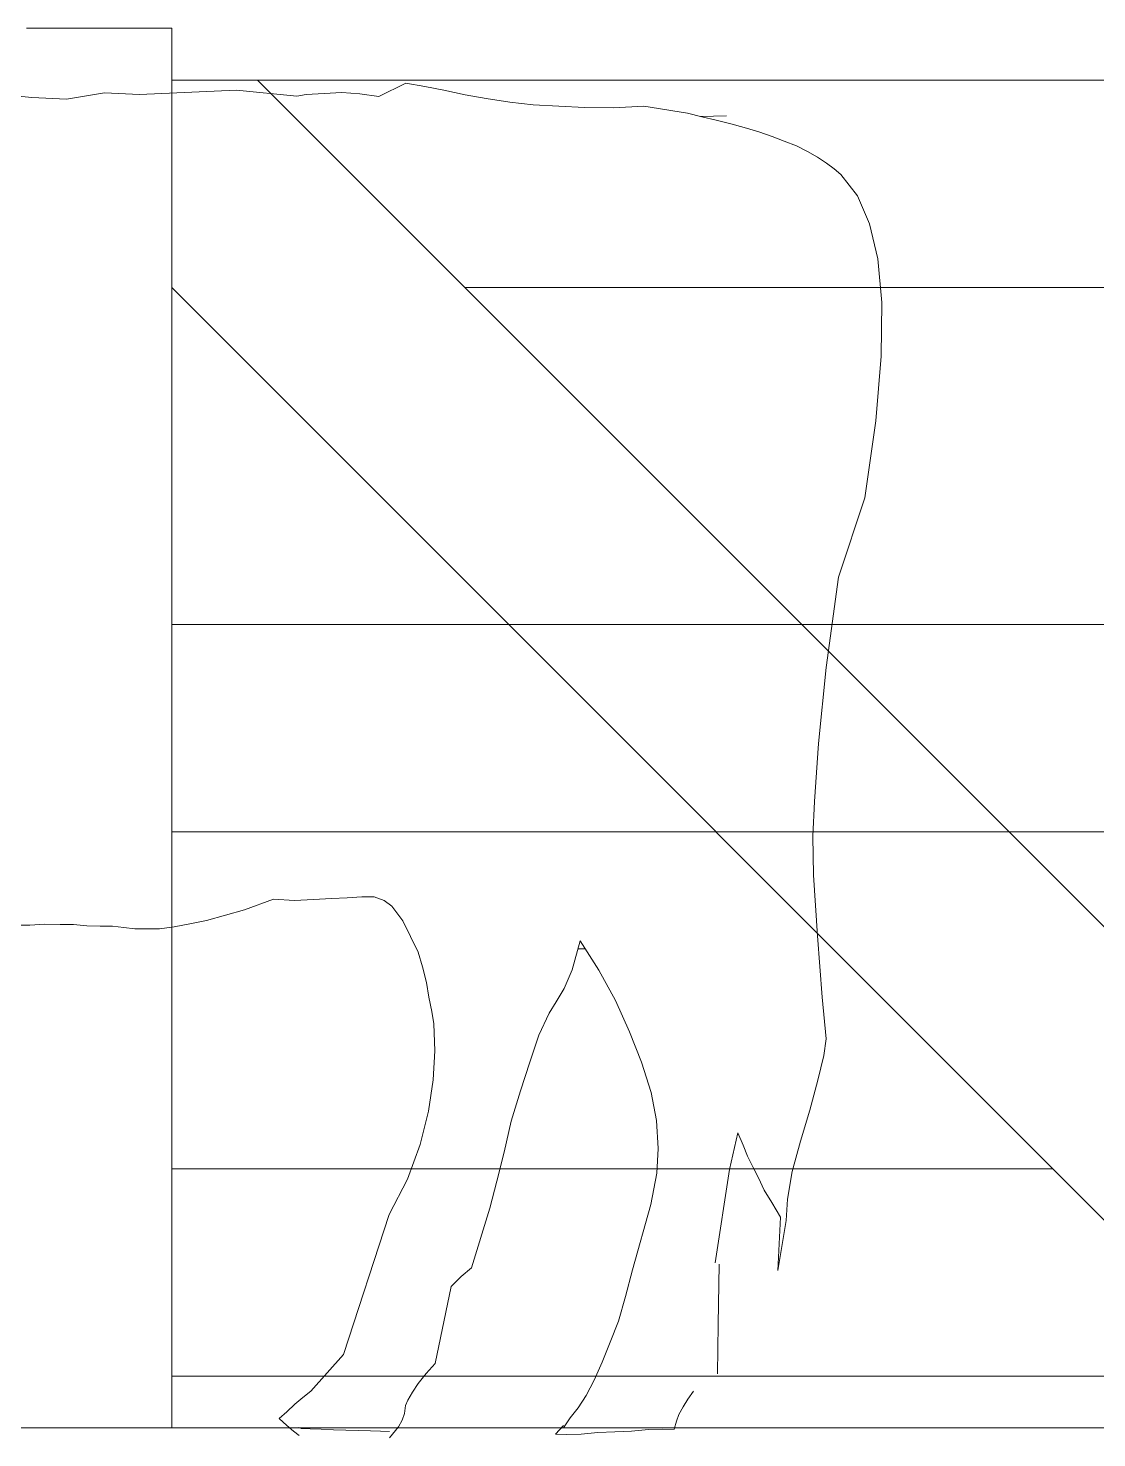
# Model space of a CAD drawing. Header units: millimetres. Extents: x 73 to 57768, y -40361 to 10065.
# Drawn here: x 31611 to 31714.1, y 1090.5 to 1226.5 of the extents above; entities that cross this region are included whole.
import ezdxf

# ---------------------------------------------------------------- set-up
doc = ezdxf.new("R2010")
doc.units = ezdxf.units.MM
doc.layers.add('pogled', color=7, linetype='Continuous', lineweight=5, true_color=0x8db1c3)

msp = doc.modelspace()

# ---------------------------------------------------------------- linework, layer by layer
at = {"layer": 'pogled'}
for p, q in [((31647.423, 1221.164), (31644.804, 1219.872)), ((31647.423, 1221.164), (31644.804, 1219.872)), ((31647.423, 1221.164), (31644.804, 1219.872)), ((31647.423, 1221.164), (31644.804, 1219.872)), ((31649.252, 1220.819), (31647.423, 1221.164)), ((31649.252, 1220.819), (31647.423, 1221.164)), ((31649.252, 1220.819), (31647.423, 1221.164)), ((31649.252, 1220.819), (31647.423, 1221.164)), ((31611.319, 1219.763), (31607.872, 1220.127)), ((31611.319, 1219.763), (31607.872, 1220.127)), ((31611.319, 1219.763), (31607.872, 1220.127)), ((31611.319, 1219.763), (31607.872, 1220.127)), ((31614.661, 1219.615), (31611.319, 1219.763)), ((31614.661, 1219.615), (31611.319, 1219.763)), ((31614.661, 1219.615), (31611.319, 1219.763)), ((31614.661, 1219.615), (31611.319, 1219.763)), ((31618.348, 1220.218), (31614.661, 1219.615)), ((31618.348, 1220.218), (31614.661, 1219.615)), ((31618.348, 1220.218), (31614.661, 1219.615)), ((31618.348, 1220.218), (31614.661, 1219.615)), ((31621.715, 1220.048), (31618.348, 1220.218)), ((31621.715, 1220.048), (31618.348, 1220.218)), ((31621.715, 1220.048), (31618.348, 1220.218)), ((31621.715, 1220.048), (31618.348, 1220.218)), ((31631.057, 1220.469), (31621.715, 1220.048)), ((31631.057, 1220.469), (31621.715, 1220.048)), ((31631.057, 1220.469), (31621.715, 1220.048)), ((31631.057, 1220.469), (31621.715, 1220.048)), ((31621.715, 1220.048), (31621.715, 1220.048)), ((31621.715, 1220.048), (31621.715, 1220.048)), ((31621.715, 1220.048), (31621.715, 1220.048)), ((31621.715, 1220.048), (31621.715, 1220.048)), ((31621.715, 1220.048), (31621.715, 1220.048)), ((31621.715, 1220.048), (31621.715, 1220.048)), ((31621.715, 1220.048), (31621.715, 1220.048)), ((31621.715, 1220.048), (31621.715, 1220.048)), ((31621.715, 1220.048), (31621.715, 1220.048)), ((31621.715, 1220.048), (31621.715, 1220.048)), ((31621.715, 1220.048), (31621.715, 1220.048)), ((31621.715, 1220.048), (31621.715, 1220.048)), ((31621.715, 1220.048), (31621.715, 1220.048)), ((31621.715, 1220.048), (31621.715, 1220.048)), ((31621.715, 1220.048), (31621.715, 1220.048)), ((31621.715, 1220.048), (31621.715, 1220.048)), ((31621.715, 1220.048), (31621.715, 1220.048)), ((31621.715, 1220.048), (31621.715, 1220.048)), ((31621.715, 1220.048), (31621.715, 1220.048)), ((31621.715, 1220.048), (31621.715, 1220.048)), ((31621.715, 1220.048), (31621.715, 1220.048)), ((31621.715, 1220.048), (31621.715, 1220.048)), ((31621.715, 1220.048), (31621.715, 1220.048)), ((31621.715, 1220.048), (31621.715, 1220.048)), ((31636.877, 1219.913), (31631.057, 1220.469)), ((31631.057, 1220.469), (31631.057, 1220.469)), ((31631.057, 1220.469), (31631.057, 1220.469)), ((31636.877, 1219.913), (31631.057, 1220.469)), ((31636.877, 1219.913), (31631.057, 1220.469)), ((31631.057, 1220.469), (31631.057, 1220.469)), ((31631.057, 1220.469), (31631.057, 1220.469)), ((31636.877, 1219.913), (31631.057, 1220.469)), ((31637.796, 1220.064), (31636.877, 1219.913)), ((31637.796, 1220.064), (31636.877, 1219.913)), ((31637.796, 1220.064), (31636.877, 1219.913)), ((31637.796, 1220.064), (31636.877, 1219.913)), ((31636.877, 1219.913), (31636.877, 1219.913)), ((31636.877, 1219.913), (31636.877, 1219.913)), ((31636.877, 1219.913), (31636.877, 1219.913)), ((31636.877, 1219.913), (31636.877, 1219.913)), ((31636.877, 1219.913), (31636.877, 1219.913)), ((31636.877, 1219.913), (31636.877, 1219.913)), ((31636.877, 1219.913), (31636.877, 1219.913)), ((31636.877, 1219.913), (31636.877, 1219.913)), ((31636.877, 1219.913), (31636.877, 1219.913)), ((31636.877, 1219.913), (31636.877, 1219.913)), ((31636.877, 1219.913), (31636.877, 1219.913)), ((31636.877, 1219.913), (31636.877, 1219.913)), ((31636.877, 1219.913), (31636.877, 1219.913)), ((31636.877, 1219.913), (31636.877, 1219.913)), ((31636.877, 1219.913), (31636.877, 1219.913)), ((31636.877, 1219.913), (31636.877, 1219.913)), ((31636.877, 1219.913), (31636.877, 1219.913)), ((31636.877, 1219.913), (31636.877, 1219.913)), ((31636.877, 1219.913), (31636.877, 1219.913)), ((31636.877, 1219.913), (31636.877, 1219.913)), ((31639.522, 1220.151), (31637.796, 1220.064)), ((31639.522, 1220.151), (31637.796, 1220.064)), ((31639.522, 1220.151), (31637.796, 1220.064)), ((31639.522, 1220.151), (31637.796, 1220.064)), ((31641.249, 1220.238), (31639.522, 1220.151)), ((31641.249, 1220.238), (31639.522, 1220.151)), ((31641.249, 1220.238), (31639.522, 1220.151)), ((31641.249, 1220.238), (31639.522, 1220.151)), ((31642.973, 1220.11), (31641.249, 1220.238)), ((31642.973, 1220.11), (31641.249, 1220.238)), ((31642.973, 1220.11), (31641.249, 1220.238)), ((31642.973, 1220.11), (31641.249, 1220.238)), ((31644.804, 1219.872), (31642.973, 1220.11)), ((31644.804, 1219.872), (31642.973, 1220.11)), ((31644.804, 1219.872), (31642.973, 1220.11)), ((31644.804, 1219.872), (31642.973, 1220.11)), ((31651.082, 1220.474), (31649.252, 1220.819)), ((31651.082, 1220.474), (31649.252, 1220.819)), ((31651.082, 1220.474), (31649.252, 1220.819)), ((31651.082, 1220.474), (31649.252, 1220.819)), ((31653.125, 1220.018), (31651.082, 1220.474)), ((31653.125, 1220.018), (31651.082, 1220.474)), ((31653.125, 1220.018), (31651.082, 1220.474)), ((31653.125, 1220.018), (31651.082, 1220.474)), ((31655.17, 1219.67), (31653.125, 1220.018)), ((31655.17, 1219.67), (31653.125, 1220.018)), ((31655.17, 1219.67), (31653.125, 1220.018)), ((31655.17, 1219.67), (31653.125, 1220.018)), ((31657.431, 1219.319), (31655.17, 1219.67)), ((31657.431, 1219.319), (31655.17, 1219.67)), ((31657.431, 1219.319), (31655.17, 1219.67)), ((31657.431, 1219.319), (31655.17, 1219.67)), ((31659.693, 1219.076), (31657.431, 1219.319)), ((31659.693, 1219.076), (31657.431, 1219.319)), ((31659.693, 1219.076), (31657.431, 1219.319)), ((31659.693, 1219.076), (31657.431, 1219.319)), ((31662.172, 1218.939), (31659.693, 1219.076)), ((31662.172, 1218.939), (31659.693, 1219.076)), ((31662.172, 1218.939), (31659.693, 1219.076)), ((31662.172, 1218.939), (31659.693, 1219.076)), ((31664.651, 1218.801), (31662.172, 1218.939)), ((31664.651, 1218.801), (31662.172, 1218.939)), ((31664.651, 1218.801), (31662.172, 1218.939)), ((31664.651, 1218.801), (31662.172, 1218.939)), ((31667.455, 1218.768), (31664.651, 1218.801)), ((31667.455, 1218.768), (31664.651, 1218.801)), ((31667.455, 1218.768), (31664.651, 1218.801)), ((31667.455, 1218.768), (31664.651, 1218.801)), ((31670.369, 1218.949), (31667.455, 1218.768)), ((31670.369, 1218.949), (31667.455, 1218.768)), ((31670.369, 1218.949), (31667.455, 1218.768)), ((31670.369, 1218.949), (31667.455, 1218.768)), ((31671.768, 1218.716), (31670.369, 1218.949)), ((31671.768, 1218.716), (31670.369, 1218.949)), ((31671.768, 1218.716), (31670.369, 1218.949)), ((31671.768, 1218.716), (31670.369, 1218.949)), ((31673.167, 1218.484), (31671.768, 1218.716)), ((31673.167, 1218.484), (31671.768, 1218.716)), ((31673.167, 1218.484), (31671.768, 1218.716)), ((31673.167, 1218.484), (31671.768, 1218.716)), ((31674.566, 1218.252), (31673.167, 1218.484)), ((31674.566, 1218.252), (31673.167, 1218.484)), ((31674.566, 1218.252), (31673.167, 1218.484)), ((31674.566, 1218.252), (31673.167, 1218.484)), ((31675.964, 1217.911), (31674.566, 1218.252)), ((31675.964, 1217.911), (31674.566, 1218.252)), ((31675.964, 1217.911), (31674.566, 1218.252)), ((31675.964, 1217.911), (31674.566, 1218.252)), ((31678.353, 1218.004), (31675.823, 1217.946)), ((31678.353, 1218.004), (31675.823, 1217.946)), ((31678.353, 1218.004), (31675.823, 1217.946)), ((31678.353, 1218.004), (31675.823, 1217.946)), ((31677.362, 1217.571), (31675.964, 1217.911)), ((31677.362, 1217.571), (31675.964, 1217.911)), ((31677.362, 1217.571), (31675.964, 1217.911)), ((31677.362, 1217.571), (31675.964, 1217.911)), ((31678.76, 1217.231), (31677.362, 1217.571)), ((31678.76, 1217.231), (31677.362, 1217.571)), ((31678.76, 1217.231), (31677.362, 1217.571)), ((31678.76, 1217.231), (31677.362, 1217.571)), ((31680.051, 1216.892), (31678.76, 1217.231)), ((31680.051, 1216.892), (31678.76, 1217.231)), ((31680.051, 1216.892), (31678.76, 1217.231)), ((31680.051, 1216.892), (31678.76, 1217.231)), ((31681.447, 1216.444), (31680.051, 1216.892)), ((31681.447, 1216.444), (31680.051, 1216.892)), ((31681.447, 1216.444), (31680.051, 1216.892)), ((31681.447, 1216.444), (31680.051, 1216.892)), ((31682.736, 1215.997), (31681.447, 1216.444)), ((31682.736, 1215.997), (31681.447, 1216.444)), ((31682.736, 1215.997), (31681.447, 1216.444)), ((31682.736, 1215.997), (31681.447, 1216.444)), ((31683.917, 1215.551), (31682.736, 1215.997)), ((31683.917, 1215.551), (31682.736, 1215.997)), ((31683.917, 1215.551), (31682.736, 1215.997)), ((31683.917, 1215.551), (31682.736, 1215.997)), ((31685.098, 1215.106), (31683.917, 1215.551)), ((31685.098, 1215.106), (31683.917, 1215.551)), ((31685.098, 1215.106), (31683.917, 1215.551)), ((31685.098, 1215.106), (31683.917, 1215.551)), ((31686.17, 1214.554), (31685.098, 1215.106)), ((31686.17, 1214.554), (31685.098, 1215.106)), ((31686.17, 1214.554), (31685.098, 1215.106)), ((31686.17, 1214.554), (31685.098, 1215.106)), ((31687.134, 1214.003), (31686.17, 1214.554)), ((31687.134, 1214.003), (31686.17, 1214.554)), ((31687.134, 1214.003), (31686.17, 1214.554)), ((31687.134, 1214.003), (31686.17, 1214.554)), ((31687.99, 1213.453), (31687.134, 1214.003)), ((31687.99, 1213.453), (31687.134, 1214.003)), ((31687.99, 1213.453), (31687.134, 1214.003)), ((31687.99, 1213.453), (31687.134, 1214.003)), ((31688.739, 1212.905), (31687.99, 1213.453)), ((31688.739, 1212.905), (31687.99, 1213.453)), ((31688.739, 1212.905), (31687.99, 1213.453)), ((31688.739, 1212.905), (31687.99, 1213.453)), ((31689.379, 1212.358), (31688.739, 1212.905)), ((31689.379, 1212.358), (31688.739, 1212.905)), ((31689.379, 1212.358), (31688.739, 1212.905)), ((31689.379, 1212.358), (31688.739, 1212.905)), ((31690.972, 1210.29), (31689.379, 1212.358)), ((31690.972, 1210.29), (31689.379, 1212.358)), ((31690.972, 1210.29), (31689.379, 1212.358)), ((31690.972, 1210.29), (31689.379, 1212.358)), ((31692.126, 1207.58), (31690.972, 1210.29)), ((31692.126, 1207.58), (31690.972, 1210.29)), ((31692.126, 1207.58), (31690.972, 1210.29)), ((31692.126, 1207.58), (31690.972, 1210.29)), ((31692.949, 1204.227), (31692.126, 1207.58)), ((31692.949, 1204.227), (31692.126, 1207.58)), ((31692.949, 1204.227), (31692.126, 1207.58)), ((31692.949, 1204.227), (31692.126, 1207.58)), ((31693.33, 1200.016), (31692.949, 1204.227)), ((31693.33, 1200.016), (31692.949, 1204.227)), ((31693.33, 1200.016), (31692.949, 1204.227)), ((31693.33, 1200.016), (31692.949, 1204.227)), ((31693.268, 1194.84), (31693.33, 1200.016)), ((31693.268, 1194.84), (31693.33, 1200.016)), ((31693.268, 1194.84), (31693.33, 1200.016)), ((31693.268, 1194.84), (31693.33, 1200.016)), ((31692.762, 1188.591), (31693.268, 1194.84)), ((31692.762, 1188.591), (31693.268, 1194.84)), ((31692.762, 1188.591), (31693.268, 1194.84)), ((31692.762, 1188.591), (31693.268, 1194.84)), ((31691.703, 1181.162), (31692.762, 1188.591)), ((31691.703, 1181.162), (31692.762, 1188.591)), ((31691.703, 1181.162), (31692.762, 1188.591)), ((31691.703, 1181.162), (31692.762, 1188.591)), ((31689.142, 1173.523), (31691.703, 1181.162)), ((31689.142, 1173.523), (31691.703, 1181.162)), ((31689.142, 1173.523), (31691.703, 1181.162)), ((31689.142, 1173.523), (31691.703, 1181.162)), ((31687.959, 1164.801), (31689.142, 1173.523)), ((31687.959, 1164.801), (31689.142, 1173.523)), ((31687.959, 1164.801), (31689.142, 1173.523)), ((31687.959, 1164.801), (31689.142, 1173.523)), ((31687.225, 1157.476), (31687.959, 1164.801)), ((31687.225, 1157.476), (31687.959, 1164.801)), ((31687.225, 1157.476), (31687.959, 1164.801)), ((31687.225, 1157.476), (31687.959, 1164.801)), ((31686.834, 1151.872), (31687.225, 1157.476)), ((31686.834, 1151.872), (31687.225, 1157.476)), ((31686.834, 1151.872), (31687.225, 1157.476)), ((31686.834, 1151.872), (31687.225, 1157.476)), ((31686.686, 1148.531), (31686.834, 1151.872)), ((31686.686, 1148.531), (31686.834, 1151.872)), ((31686.686, 1148.531), (31686.834, 1151.872)), ((31686.686, 1148.531), (31686.834, 1151.872)), ((31686.749, 1144.755), (31686.686, 1148.531)), ((31686.749, 1144.755), (31686.686, 1148.531)), ((31686.749, 1144.755), (31686.686, 1148.531)), ((31686.749, 1144.755), (31686.686, 1148.531)), ((31687.111, 1138.927), (31686.749, 1144.755)), ((31687.111, 1138.927), (31686.749, 1144.755)), ((31687.111, 1138.927), (31686.749, 1144.755)), ((31687.111, 1138.927), (31686.749, 1144.755)), ((31631.856, 1141.421), (31634.63, 1142.466)), ((31631.856, 1141.421), (31634.63, 1142.466)), ((31631.856, 1141.421), (31634.63, 1142.466)), ((31631.856, 1141.421), (31634.63, 1142.466)), ((31634.63, 1142.466), (31634.63, 1142.466)), ((31634.63, 1142.466), (31634.63, 1142.466)), ((31634.63, 1142.466), (31634.63, 1142.466)), ((31634.63, 1142.466), (31634.63, 1142.466)), ((31634.63, 1142.466), (31634.63, 1142.466)), ((31634.63, 1142.466), (31634.63, 1142.466)), ((31634.63, 1142.466), (31634.63, 1142.466)), ((31634.63, 1142.466), (31634.63, 1142.466)), ((31634.63, 1142.466), (31634.63, 1142.466)), ((31634.63, 1142.466), (31634.63, 1142.466)), ((31634.63, 1142.466), (31634.63, 1142.466)), ((31634.63, 1142.466), (31634.63, 1142.466)), ((31634.63, 1142.466), (31634.63, 1142.466)), ((31634.63, 1142.466), (31634.63, 1142.466)), ((31634.63, 1142.466), (31634.63, 1142.466)), ((31634.63, 1142.466), (31634.63, 1142.466)), ((31634.63, 1142.466), (31636.677, 1142.334)), ((31634.63, 1142.466), (31636.677, 1142.334)), ((31634.63, 1142.466), (31634.63, 1142.466)), ((31634.63, 1142.466), (31634.63, 1142.466)), ((31634.63, 1142.466), (31634.63, 1142.466)), ((31634.63, 1142.466), (31634.63, 1142.466)), ((31634.63, 1142.466), (31634.63, 1142.466)), ((31634.63, 1142.466), (31634.63, 1142.466)), ((31634.63, 1142.466), (31634.63, 1142.466)), ((31634.63, 1142.466), (31634.63, 1142.466)), ((31634.63, 1142.466), (31634.63, 1142.466)), ((31634.63, 1142.466), (31634.63, 1142.466)), ((31634.63, 1142.466), (31634.63, 1142.466)), ((31634.63, 1142.466), (31634.63, 1142.466)), ((31634.63, 1142.466), (31634.63, 1142.466)), ((31634.63, 1142.466), (31634.63, 1142.466)), ((31634.63, 1142.466), (31634.63, 1142.466)), ((31634.63, 1142.466), (31634.63, 1142.466)), ((31634.63, 1142.466), (31634.63, 1142.466)), ((31634.63, 1142.466), (31634.63, 1142.466)), ((31634.63, 1142.466), (31634.63, 1142.466)), ((31634.63, 1142.466), (31634.63, 1142.466)), ((31634.63, 1142.466), (31634.63, 1142.466)), ((31634.63, 1142.466), (31634.63, 1142.466)), ((31634.63, 1142.466), (31634.63, 1142.466)), ((31634.63, 1142.466), (31634.63, 1142.466)), ((31634.63, 1142.466), (31634.63, 1142.466)), ((31634.63, 1142.466), (31634.63, 1142.466)), ((31634.63, 1142.466), (31634.63, 1142.466)), ((31634.63, 1142.466), (31634.63, 1142.466)), ((31634.63, 1142.466), (31634.63, 1142.466)), ((31634.63, 1142.466), (31634.63, 1142.466)), ((31634.63, 1142.466), (31634.63, 1142.466)), ((31634.63, 1142.466), (31634.63, 1142.466)), ((31634.63, 1142.466), (31636.677, 1142.334)), ((31634.63, 1142.466), (31636.677, 1142.334)), ((31634.63, 1142.466), (31634.63, 1142.466)), ((31634.63, 1142.466), (31634.63, 1142.466)), ((31634.63, 1142.466), (31634.63, 1142.466)), ((31634.63, 1142.466), (31634.63, 1142.466)), ((31634.63, 1142.466), (31634.63, 1142.466)), ((31634.63, 1142.466), (31634.63, 1142.466)), ((31634.63, 1142.466), (31634.63, 1142.466)), ((31634.63, 1142.466), (31634.63, 1142.466)), ((31634.63, 1142.466), (31634.63, 1142.466)), ((31634.63, 1142.466), (31634.63, 1142.466)), ((31634.63, 1142.466), (31634.63, 1142.466)), ((31634.63, 1142.466), (31634.63, 1142.466)), ((31634.63, 1142.466), (31634.63, 1142.466)), ((31634.63, 1142.466), (31634.63, 1142.466)), ((31634.63, 1142.466), (31634.63, 1142.466)), ((31634.63, 1142.466), (31634.63, 1142.466)), ((31636.677, 1142.334), (31638.512, 1142.42)), ((31636.677, 1142.334), (31638.512, 1142.42)), ((31636.677, 1142.334), (31638.512, 1142.42)), ((31636.677, 1142.334), (31638.512, 1142.42)), ((31638.512, 1142.42), (31640.238, 1142.507)), ((31638.512, 1142.42), (31640.238, 1142.507)), ((31638.512, 1142.42), (31640.238, 1142.507)), ((31638.512, 1142.42), (31640.238, 1142.507)), ((31640.238, 1142.507), (31641.749, 1142.597)), ((31640.238, 1142.507), (31641.749, 1142.597)), ((31640.238, 1142.507), (31641.749, 1142.597)), ((31640.238, 1142.507), (31641.749, 1142.597)), ((31641.749, 1142.597), (31643.153, 1142.688)), ((31641.749, 1142.597), (31643.153, 1142.688)), ((31641.749, 1142.597), (31643.153, 1142.688)), ((31641.749, 1142.597), (31643.153, 1142.688)), ((31643.153, 1142.688), (31644.339, 1142.674)), ((31643.153, 1142.688), (31644.339, 1142.674)), ((31643.153, 1142.688), (31644.339, 1142.674)), ((31643.153, 1142.688), (31644.339, 1142.674)), ((31644.339, 1142.674), (31645.305, 1142.339)), ((31644.339, 1142.674), (31645.305, 1142.339)), ((31644.339, 1142.674), (31645.305, 1142.339)), ((31644.339, 1142.674), (31645.305, 1142.339)), ((31645.305, 1142.339), (31646.054, 1141.79)), ((31645.305, 1142.339), (31646.054, 1141.79)), ((31645.305, 1142.339), (31646.054, 1141.79)), ((31645.305, 1142.339), (31646.054, 1141.79)), ((31628.177, 1140.386), (31630.017, 1140.904)), ((31628.177, 1140.386), (31630.017, 1140.904)), ((31628.177, 1140.386), (31630.017, 1140.904)), ((31628.177, 1140.386), (31630.017, 1140.904)), ((31630.017, 1140.904), (31631.856, 1141.421)), ((31630.017, 1140.904), (31631.856, 1141.421)), ((31630.017, 1140.904), (31631.856, 1141.421)), ((31630.017, 1140.904), (31631.856, 1141.421)), ((31646.054, 1141.79), (31647.115, 1140.376)), ((31646.054, 1141.79), (31647.115, 1140.376)), ((31646.054, 1141.79), (31647.115, 1140.376)), ((31646.054, 1141.79), (31647.115, 1140.376)), ((31609.622, 1139.961), (31611.131, 1139.943)), ((31609.622, 1139.961), (31611.131, 1139.943)), ((31609.622, 1139.961), (31611.131, 1139.943)), ((31609.622, 1139.961), (31611.131, 1139.943)), ((31611.131, 1139.943), (31612.534, 1140.034)), ((31611.131, 1139.943), (31612.534, 1140.034)), ((31611.131, 1139.943), (31612.534, 1140.034)), ((31611.131, 1139.943), (31612.534, 1140.034)), ((31612.534, 1140.034), (31614.044, 1140.016)), ((31612.534, 1140.034), (31614.044, 1140.016)), ((31612.534, 1140.034), (31614.044, 1140.016)), ((31612.534, 1140.034), (31614.044, 1140.016)), ((31614.044, 1140.016), (31615.338, 1140.001)), ((31614.044, 1140.016), (31615.338, 1140.001)), ((31614.044, 1140.016), (31615.338, 1140.001)), ((31614.044, 1140.016), (31615.338, 1140.001)), ((31615.338, 1140.001), (31616.631, 1139.877)), ((31615.338, 1140.001), (31616.631, 1139.877)), ((31615.338, 1140.001), (31616.631, 1139.877)), ((31615.338, 1140.001), (31616.631, 1139.877)), ((31616.631, 1139.877), (31617.925, 1139.862)), ((31616.631, 1139.877), (31617.925, 1139.862)), ((31616.631, 1139.877), (31617.925, 1139.862)), ((31616.631, 1139.877), (31617.925, 1139.862)), ((31617.925, 1139.862), (31619.111, 1139.848)), ((31617.925, 1139.862), (31619.111, 1139.848)), ((31617.925, 1139.862), (31619.111, 1139.848)), ((31617.925, 1139.862), (31619.111, 1139.848)), ((31619.111, 1139.848), (31620.188, 1139.727)), ((31619.111, 1139.848), (31620.188, 1139.727)), ((31619.111, 1139.848), (31620.188, 1139.727)), ((31619.111, 1139.848), (31620.188, 1139.727)), ((31620.188, 1139.727), (31621.265, 1139.606)), ((31620.188, 1139.727), (31621.265, 1139.606)), ((31620.188, 1139.727), (31621.265, 1139.606)), ((31620.188, 1139.727), (31621.265, 1139.606)), ((31621.265, 1139.606), (31622.344, 1139.593)), ((31621.265, 1139.606), (31622.344, 1139.593)), ((31621.265, 1139.606), (31622.344, 1139.593)), ((31621.265, 1139.606), (31622.344, 1139.593)), ((31622.344, 1139.593), (31623.638, 1139.578)), ((31622.344, 1139.593), (31623.638, 1139.578)), ((31622.344, 1139.593), (31623.638, 1139.578)), ((31622.344, 1139.593), (31623.638, 1139.578)), ((31623.638, 1139.578), (31625.042, 1139.777)), ((31623.638, 1139.578), (31625.042, 1139.777)), ((31623.638, 1139.578), (31625.042, 1139.777)), ((31623.638, 1139.578), (31625.042, 1139.777)), ((31625.042, 1139.777), (31626.556, 1140.082)), ((31625.042, 1139.777), (31626.556, 1140.082)), ((31625.042, 1139.777), (31626.556, 1140.082)), ((31625.042, 1139.777), (31626.556, 1140.082)), ((31626.556, 1140.082), (31628.177, 1140.386)), ((31626.556, 1140.082), (31628.177, 1140.386)), ((31626.556, 1140.082), (31628.177, 1140.386)), ((31626.556, 1140.082), (31628.177, 1140.386)), ((31647.115, 1140.376), (31647.852, 1138.857)), ((31647.115, 1140.376), (31647.852, 1138.857)), ((31647.115, 1140.376), (31647.852, 1138.857)), ((31647.115, 1140.376), (31647.852, 1138.857)), ((31647.852, 1138.857), (31648.589, 1137.338)), ((31647.852, 1138.857), (31648.589, 1137.338)), ((31647.852, 1138.857), (31648.589, 1137.338)), ((31647.852, 1138.857), (31648.589, 1137.338)), ((31663.452, 1135.651), (31664.241, 1138.445)), ((31663.452, 1135.651), (31664.241, 1138.445)), ((31663.452, 1135.651), (31664.241, 1138.445)), ((31663.452, 1135.651), (31664.241, 1138.445)), ((31664.241, 1138.445), (31666.04, 1135.62)), ((31664.241, 1138.445), (31666.04, 1135.62)), ((31664.241, 1138.445), (31666.04, 1135.62)), ((31664.241, 1138.445), (31666.04, 1135.62)), ((31687.579, 1132.989), (31687.111, 1138.927)), ((31687.579, 1132.989), (31687.111, 1138.927)), ((31687.579, 1132.989), (31687.111, 1138.927)), ((31687.579, 1132.989), (31687.111, 1138.927)), ((31648.589, 1137.338), (31649.004, 1135.931)), ((31648.589, 1137.338), (31649.004, 1135.931)), ((31648.589, 1137.338), (31649.004, 1135.931)), ((31648.589, 1137.338), (31649.004, 1135.931)), ((31664.734, 1137.67), (31664.017, 1137.654)), ((31664.734, 1137.67), (31664.017, 1137.654)), ((31664.734, 1137.67), (31664.017, 1137.654)), ((31664.734, 1137.67), (31664.017, 1137.654)), ((31649.004, 1135.931), (31649.417, 1134.416)), ((31649.004, 1135.931), (31649.417, 1134.416)), ((31649.004, 1135.931), (31649.417, 1134.416)), ((31649.004, 1135.931), (31649.417, 1134.416)), ((31662.676, 1133.826), (31663.452, 1135.651)), ((31662.676, 1133.826), (31663.452, 1135.651)), ((31662.676, 1133.826), (31663.452, 1135.651)), ((31662.676, 1133.826), (31663.452, 1135.651)), ((31666.04, 1135.62), (31667.623, 1132.689)), ((31666.04, 1135.62), (31667.623, 1132.689)), ((31666.04, 1135.62), (31667.623, 1132.689)), ((31666.04, 1135.62), (31667.623, 1132.689)), ((31649.417, 1134.416), (31649.616, 1133.012)), ((31649.417, 1134.416), (31649.616, 1133.012)), ((31649.417, 1134.416), (31649.616, 1133.012)), ((31649.417, 1134.416), (31649.616, 1133.012)), ((31661.905, 1132.541), (31662.676, 1133.826)), ((31661.905, 1132.541), (31662.676, 1133.826)), ((31661.905, 1132.541), (31662.676, 1133.826)), ((31661.905, 1132.541), (31662.676, 1133.826)), ((31649.616, 1133.012), (31649.923, 1131.606)), ((31649.616, 1133.012), (31649.923, 1131.606)), ((31649.616, 1133.012), (31649.923, 1131.606)), ((31649.616, 1133.012), (31649.923, 1131.606)), ((31661.245, 1131.471), (31661.905, 1132.541)), ((31661.245, 1131.471), (31661.905, 1132.541)), ((31661.245, 1131.471), (31661.905, 1132.541)), ((31661.245, 1131.471), (31661.905, 1132.541)), ((31667.623, 1132.689), (31668.989, 1129.653)), ((31667.623, 1132.689), (31668.989, 1129.653)), ((31667.623, 1132.689), (31668.989, 1129.653)), ((31667.623, 1132.689), (31668.989, 1129.653)), ((31687.963, 1128.994), (31687.579, 1132.989)), ((31687.963, 1128.994), (31687.579, 1132.989)), ((31687.963, 1128.994), (31687.579, 1132.989)), ((31687.963, 1128.994), (31687.579, 1132.989)), ((31649.923, 1131.606), (31650.124, 1130.417)), ((31649.923, 1131.606), (31650.124, 1130.417)), ((31649.923, 1131.606), (31650.124, 1130.417)), ((31649.923, 1131.606), (31650.124, 1130.417)), ((31660.249, 1129.326), (31661.245, 1131.471)), ((31660.249, 1129.326), (31661.245, 1131.471)), ((31660.249, 1129.326), (31661.245, 1131.471)), ((31660.249, 1129.326), (31661.245, 1131.471)), ((31650.124, 1130.417), (31650.201, 1127.828)), ((31650.124, 1130.417), (31650.124, 1130.417)), ((31650.124, 1130.417), (31650.124, 1130.417)), ((31650.124, 1130.417), (31650.201, 1127.828)), ((31650.124, 1130.417), (31650.201, 1127.828)), ((31650.124, 1130.417), (31650.124, 1130.417)), ((31650.124, 1130.417), (31650.124, 1130.417)), ((31650.124, 1130.417), (31650.201, 1127.828)), ((31659.355, 1126.748), (31660.249, 1129.326)), ((31659.355, 1126.748), (31660.249, 1129.326)), ((31659.355, 1126.748), (31660.249, 1129.326)), ((31659.355, 1126.748), (31660.249, 1129.326)), ((31668.989, 1129.653), (31670.14, 1126.727)), ((31668.989, 1129.653), (31670.14, 1126.727)), ((31668.989, 1129.653), (31670.14, 1126.727)), ((31668.989, 1129.653), (31670.14, 1126.727)), ((31687.728, 1127.379), (31687.963, 1128.994)), ((31687.728, 1127.379), (31687.963, 1128.994)), ((31687.728, 1127.379), (31687.963, 1128.994)), ((31687.728, 1127.379), (31687.963, 1128.994)), ((31650.201, 1127.828), (31650.06, 1125.026)), ((31650.201, 1127.828), (31650.06, 1125.026)), ((31650.201, 1127.828), (31650.06, 1125.026)), ((31650.201, 1127.828), (31650.06, 1125.026)), ((31687.16, 1125.014), (31687.728, 1127.379)), ((31687.16, 1125.014), (31687.728, 1127.379)), ((31687.16, 1125.014), (31687.728, 1127.379)), ((31687.16, 1125.014), (31687.728, 1127.379)), ((31658.459, 1123.955), (31659.355, 1126.748)), ((31658.459, 1123.955), (31659.355, 1126.748)), ((31658.459, 1123.955), (31659.355, 1126.748)), ((31658.459, 1123.955), (31659.355, 1126.748)), ((31670.14, 1126.727), (31671.076, 1123.804)), ((31670.14, 1126.727), (31671.076, 1123.804)), ((31670.14, 1126.727), (31671.076, 1123.804)), ((31670.14, 1126.727), (31671.076, 1123.804)), ((31650.06, 1125.026), (31649.592, 1122.011)), ((31650.06, 1125.026), (31649.592, 1122.011)), ((31650.06, 1125.026), (31649.592, 1122.011)), ((31650.06, 1125.026), (31649.592, 1122.011)), ((31686.371, 1122.111), (31687.16, 1125.014)), ((31686.371, 1122.111), (31687.16, 1125.014)), ((31686.371, 1122.111), (31687.16, 1125.014)), ((31686.371, 1122.111), (31687.16, 1125.014)), ((31657.562, 1121.053), (31658.459, 1123.955)), ((31657.562, 1121.053), (31658.459, 1123.955)), ((31657.562, 1121.053), (31658.459, 1123.955)), ((31657.562, 1121.053), (31658.459, 1123.955)), ((31671.076, 1123.804), (31671.583, 1121.101)), ((31671.076, 1123.804), (31671.583, 1121.101)), ((31671.076, 1123.804), (31671.583, 1121.101)), ((31671.076, 1123.804), (31671.583, 1121.101)), ((31649.592, 1122.011), (31648.799, 1118.785)), ((31649.592, 1122.011), (31648.799, 1118.785)), ((31649.592, 1122.011), (31648.799, 1118.785)), ((31649.592, 1122.011), (31648.799, 1118.785)), ((31685.472, 1119.102), (31686.371, 1122.111)), ((31685.472, 1119.102), (31686.371, 1122.111)), ((31685.472, 1119.102), (31686.371, 1122.111)), ((31685.472, 1119.102), (31686.371, 1122.111)), ((31656.879, 1118.042), (31657.562, 1121.053)), ((31656.879, 1118.042), (31657.562, 1121.053)), ((31656.879, 1118.042), (31657.562, 1121.053)), ((31656.879, 1118.042), (31657.562, 1121.053)), ((31671.583, 1121.101), (31671.766, 1118.403)), ((31671.583, 1121.101), (31671.766, 1118.403)), ((31671.583, 1121.101), (31671.766, 1118.403)), ((31671.583, 1121.101), (31671.766, 1118.403)), ((31678.645, 1116.379), (31679.442, 1119.929)), ((31678.645, 1116.379), (31679.442, 1119.929)), ((31678.645, 1116.379), (31679.442, 1119.929)), ((31678.645, 1116.379), (31679.442, 1119.929)), ((31679.442, 1119.929), (31679.967, 1118.736)), ((31679.442, 1119.929), (31679.967, 1118.736)), ((31679.442, 1119.929), (31679.967, 1118.736)), ((31679.442, 1119.929), (31679.967, 1118.736)), ((31684.682, 1116.199), (31685.472, 1119.102)), ((31684.682, 1116.199), (31685.472, 1119.102)), ((31684.682, 1116.199), (31685.472, 1119.102)), ((31684.682, 1116.199), (31685.472, 1119.102)), ((31648.799, 1118.785), (31647.573, 1115.457)), ((31648.799, 1118.785), (31647.573, 1115.457)), ((31648.799, 1118.785), (31647.573, 1115.457)), ((31648.799, 1118.785), (31647.573, 1115.457)), ((31656.198, 1115.246), (31656.879, 1118.042)), ((31656.198, 1115.246), (31656.879, 1118.042)), ((31656.198, 1115.246), (31656.879, 1118.042)), ((31656.198, 1115.246), (31656.879, 1118.042)), ((31671.766, 1118.403), (31671.63, 1116.032)), ((31671.766, 1118.403), (31671.63, 1116.032)), ((31671.766, 1118.403), (31671.63, 1116.032)), ((31671.766, 1118.403), (31671.63, 1116.032)), ((31679.967, 1118.736), (31680.385, 1117.653)), ((31679.967, 1118.736), (31680.385, 1117.653)), ((31679.967, 1118.736), (31680.385, 1117.653)), ((31679.967, 1118.736), (31680.385, 1117.653)), ((31680.385, 1117.653), (31680.912, 1116.568)), ((31680.385, 1117.653), (31680.912, 1116.568)), ((31680.385, 1117.653), (31680.912, 1116.568)), ((31680.385, 1117.653), (31680.912, 1116.568)), ((31677.254, 1107.373), (31678.645, 1116.379)), ((31677.254, 1107.373), (31678.645, 1116.379)), ((31677.254, 1107.373), (31678.645, 1116.379)), ((31677.254, 1107.373), (31678.645, 1116.379)), ((31680.912, 1116.568), (31681.439, 1115.591)), ((31680.912, 1116.568), (31681.439, 1115.591)), ((31680.912, 1116.568), (31681.439, 1115.591)), ((31680.912, 1116.568), (31681.439, 1115.591)), ((31684.219, 1113.509), (31684.682, 1116.199)), ((31684.219, 1113.509), (31684.682, 1116.199)), ((31684.219, 1113.509), (31684.682, 1116.199)), ((31684.219, 1113.509), (31684.682, 1116.199)), ((31647.573, 1115.457), (31645.806, 1112.027)), ((31647.573, 1115.457), (31645.806, 1112.027)), ((31647.573, 1115.457), (31645.806, 1112.027)), ((31647.573, 1115.457), (31645.806, 1112.027)), ((31655.52, 1112.665), (31656.198, 1115.246)), ((31655.52, 1112.665), (31656.198, 1115.246)), ((31655.52, 1112.665), (31656.198, 1115.246)), ((31655.52, 1112.665), (31656.198, 1115.246)), ((31671.63, 1116.032), (31671.055, 1113.019)), ((31671.63, 1116.032), (31671.055, 1113.019)), ((31671.63, 1116.032), (31671.055, 1113.019)), ((31671.63, 1116.032), (31671.055, 1113.019)), ((31681.439, 1115.591), (31681.964, 1114.398)), ((31681.439, 1115.591), (31681.964, 1114.398)), ((31681.439, 1115.591), (31681.964, 1114.398)), ((31681.439, 1115.591), (31681.964, 1114.398)), ((31681.964, 1114.398), (31682.705, 1113.203)), ((31681.964, 1114.398), (31682.705, 1113.203)), ((31681.964, 1114.398), (31682.705, 1113.203)), ((31681.964, 1114.398), (31682.705, 1113.203)), ((31684.086, 1111.461), (31684.219, 1113.509)), ((31684.086, 1111.461), (31684.219, 1113.509)), ((31684.086, 1111.461), (31684.219, 1113.509)), ((31684.086, 1111.461), (31684.219, 1113.509)), ((31653.737, 1106.899), (31655.52, 1112.665)), ((31653.737, 1106.899), (31655.52, 1112.665)), ((31653.737, 1106.899), (31655.52, 1112.665)), ((31653.737, 1106.899), (31655.52, 1112.665)), ((31671.055, 1113.019), (31669.265, 1106.714)), ((31671.055, 1113.019), (31669.265, 1106.714)), ((31671.055, 1113.019), (31669.265, 1106.714)), ((31671.055, 1113.019), (31669.265, 1106.714)), ((31682.705, 1113.203), (31683.551, 1111.791)), ((31682.705, 1113.203), (31683.551, 1111.791)), ((31682.705, 1113.203), (31683.551, 1111.791)), ((31682.705, 1113.203), (31683.551, 1111.791)), ((31645.806, 1112.027), (31641.401, 1098.54)), ((31645.806, 1112.027), (31641.401, 1098.54)), ((31645.806, 1112.027), (31641.401, 1098.54)), ((31645.806, 1112.027), (31641.401, 1098.54)), ((31683.551, 1111.791), (31683.285, 1106.654)), ((31683.551, 1111.791), (31683.285, 1106.654)), ((31683.551, 1111.791), (31683.285, 1106.654)), ((31683.551, 1111.791), (31683.285, 1106.654)), ((31683.285, 1106.654), (31684.086, 1111.461)), ((31683.285, 1106.654), (31684.086, 1111.461)), ((31683.285, 1106.654), (31684.086, 1111.461)), ((31683.285, 1106.654), (31684.086, 1111.461)), ((31652.756, 1106.048), (31653.737, 1106.899)), ((31652.756, 1106.048), (31653.737, 1106.899)), ((31652.756, 1106.048), (31653.737, 1106.899)), ((31652.756, 1106.048), (31653.737, 1106.899)), ((31669.265, 1106.714), (31668.587, 1104.133)), ((31669.265, 1106.714), (31668.587, 1104.133)), ((31669.265, 1106.714), (31668.587, 1104.133)), ((31669.265, 1106.714), (31668.587, 1104.133)), ((31677.528, 1101.419), (31677.623, 1107.243)), ((31677.528, 1101.419), (31677.623, 1107.243)), ((31677.528, 1101.419), (31677.623, 1107.243)), ((31677.528, 1101.419), (31677.623, 1107.243)), ((31651.774, 1105.089), (31652.756, 1106.048)), ((31651.774, 1105.089), (31652.756, 1106.048)), ((31651.774, 1105.089), (31652.756, 1106.048)), ((31651.774, 1105.089), (31652.756, 1106.048)), ((31650.234, 1097.679), (31651.774, 1105.089)), ((31650.234, 1097.679), (31651.774, 1105.089)), ((31650.234, 1097.679), (31651.774, 1105.089)), ((31650.234, 1097.679), (31651.774, 1105.089)), ((31668.587, 1104.133), (31667.912, 1101.769)), ((31668.587, 1104.133), (31667.912, 1101.769)), ((31668.587, 1104.133), (31667.912, 1101.769)), ((31668.587, 1104.133), (31667.912, 1101.769)), ((31667.912, 1101.769), (31667.132, 1099.729)), ((31667.912, 1101.769), (31667.132, 1099.729)), ((31667.912, 1101.769), (31667.132, 1099.729)), ((31667.912, 1101.769), (31667.132, 1099.729)), ((31677.47, 1096.673), (31677.528, 1101.419)), ((31677.47, 1096.673), (31677.528, 1101.419)), ((31677.47, 1096.673), (31677.528, 1101.419)), ((31677.47, 1096.673), (31677.528, 1101.419)), ((31641.401, 1098.54), (31638.231, 1095.019)), ((31641.401, 1098.54), (31638.231, 1095.019)), ((31641.401, 1098.54), (31638.231, 1095.019)), ((31641.401, 1098.54), (31638.231, 1095.019)), ((31667.132, 1099.729), (31666.354, 1097.797)), ((31667.132, 1099.729), (31666.354, 1097.797)), ((31667.132, 1099.729), (31666.354, 1097.797)), ((31667.132, 1099.729), (31666.354, 1097.797)), ((31649.36, 1096.719), (31650.234, 1097.679)), ((31649.36, 1096.719), (31650.234, 1097.679)), ((31649.36, 1096.719), (31650.234, 1097.679)), ((31649.36, 1096.719), (31650.234, 1097.679)), ((31666.354, 1097.797), (31665.579, 1096.081)), ((31666.354, 1097.797), (31665.579, 1096.081)), ((31666.354, 1097.797), (31665.579, 1096.081)), ((31666.354, 1097.797), (31665.579, 1096.081)), ((31648.044, 1094.901), (31648.594, 1095.758)), ((31648.044, 1094.901), (31648.594, 1095.758)), ((31648.044, 1094.901), (31648.594, 1095.758)), ((31648.044, 1094.901), (31648.594, 1095.758)), ((31648.594, 1095.758), (31649.36, 1096.719)), ((31648.594, 1095.758), (31649.36, 1096.719)), ((31648.594, 1095.758), (31649.36, 1096.719)), ((31648.594, 1095.758), (31649.36, 1096.719)), ((31665.579, 1096.081), (31664.806, 1094.58)), ((31665.579, 1096.081), (31664.806, 1094.58)), ((31665.579, 1096.081), (31664.806, 1094.58)), ((31665.579, 1096.081), (31664.806, 1094.58)), ((31638.231, 1095.019), (31637.469, 1094.381)), ((31638.231, 1095.019), (31637.469, 1094.381)), ((31638.231, 1095.019), (31637.469, 1094.381)), ((31638.231, 1095.019), (31637.469, 1094.381)), ((31647.604, 1094.152), (31648.044, 1094.901)), ((31647.604, 1094.152), (31648.044, 1094.901)), ((31647.604, 1094.152), (31648.044, 1094.901)), ((31647.604, 1094.152), (31648.044, 1094.901)), ((31664.806, 1094.58), (31664.037, 1093.403)), ((31664.806, 1094.58), (31664.037, 1093.403)), ((31664.806, 1094.58), (31664.037, 1093.403)), ((31664.806, 1094.58), (31664.037, 1093.403)), ((31674.616, 1094.247), (31675.164, 1094.995)), ((31674.616, 1094.247), (31675.164, 1094.995)), ((31674.616, 1094.247), (31675.164, 1094.995)), ((31674.616, 1094.247), (31675.164, 1094.995)), ((31636.706, 1093.743), (31635.942, 1092.997)), ((31636.706, 1093.743), (31635.942, 1092.997)), ((31636.706, 1093.743), (31635.942, 1092.997)), ((31636.706, 1093.743), (31635.942, 1092.997)), ((31637.469, 1094.381), (31636.706, 1093.743)), ((31637.469, 1094.381), (31636.706, 1093.743)), ((31637.469, 1094.381), (31636.706, 1093.743)), ((31637.469, 1094.381), (31636.706, 1093.743)), ((31647.265, 1092.861), (31647.382, 1093.615)), ((31647.265, 1092.861), (31647.382, 1093.615)), ((31647.265, 1092.861), (31647.382, 1093.615)), ((31647.265, 1092.861), (31647.382, 1093.615)), ((31647.382, 1093.615), (31647.604, 1094.152)), ((31647.382, 1093.615), (31647.604, 1094.152)), ((31647.382, 1093.615), (31647.604, 1094.152)), ((31647.382, 1093.615), (31647.604, 1094.152)), ((31664.037, 1093.403), (31663.27, 1092.441)), ((31664.037, 1093.403), (31663.27, 1092.441)), ((31664.037, 1093.403), (31663.27, 1092.441)), ((31664.037, 1093.403), (31663.27, 1092.441)), ((31673.735, 1092.748), (31674.176, 1093.497)), ((31673.735, 1092.748), (31674.176, 1093.497)), ((31673.735, 1092.748), (31674.176, 1093.497)), ((31673.735, 1092.748), (31674.176, 1093.497)), ((31674.176, 1093.497), (31674.616, 1094.247)), ((31674.176, 1093.497), (31674.616, 1094.247)), ((31674.176, 1093.497), (31674.616, 1094.247)), ((31674.176, 1093.497), (31674.616, 1094.247)), ((31635.942, 1092.997), (31635.18, 1092.359)), ((31635.942, 1092.997), (31635.18, 1092.359)), ((31635.942, 1092.997), (31635.18, 1092.359)), ((31635.942, 1092.997), (31635.18, 1092.359)), ((31635.18, 1092.359), (31635.927, 1091.703)), ((31635.18, 1092.359), (31635.927, 1091.703)), ((31635.18, 1092.359), (31635.927, 1091.703)), ((31635.18, 1092.359), (31635.927, 1091.703)), ((31635.927, 1091.703), (31636.567, 1091.156)), ((31635.927, 1091.703), (31636.567, 1091.156)), ((31635.927, 1091.703), (31636.567, 1091.156)), ((31635.927, 1091.703), (31636.567, 1091.156)), ((31646.71, 1091.574), (31647.041, 1092.217)), ((31646.71, 1091.574), (31647.041, 1092.217)), ((31646.71, 1091.574), (31647.041, 1092.217)), ((31646.71, 1091.574), (31647.041, 1092.217)), ((31647.041, 1092.217), (31647.265, 1092.861)), ((31647.041, 1092.217), (31647.265, 1092.861)), ((31647.041, 1092.217), (31647.265, 1092.861)), ((31647.041, 1092.217), (31647.265, 1092.861)), ((31662.62, 1091.688), (31661.836, 1090.852)), ((31662.62, 1091.688), (31661.836, 1090.852)), ((31662.62, 1091.688), (31661.836, 1090.852)), ((31662.62, 1091.688), (31661.836, 1090.852)), ((31663.27, 1092.441), (31662.612, 1091.478)), ((31663.27, 1092.441), (31662.612, 1091.478)), ((31663.27, 1092.441), (31662.612, 1091.478)), ((31663.27, 1092.441), (31662.612, 1091.478)), ((31673.287, 1091.351), (31673.512, 1092.103)), ((31673.287, 1091.351), (31673.512, 1092.103)), ((31673.287, 1091.351), (31673.512, 1092.103)), ((31673.287, 1091.351), (31673.512, 1092.103)), ((31673.512, 1092.103), (31673.735, 1092.748)), ((31673.512, 1092.103), (31673.735, 1092.748)), ((31673.512, 1092.103), (31673.735, 1092.748)), ((31673.512, 1092.103), (31673.735, 1092.748)), ((31636.567, 1091.156), (31637.101, 1090.718)), ((31636.567, 1091.156), (31637.101, 1090.718)), ((31636.567, 1091.156), (31637.101, 1090.718)), ((31636.567, 1091.156), (31637.101, 1090.718)), ((31637.099, 1091.513), (31637.311, 1091.398)), ((31637.099, 1091.513), (31637.311, 1091.398)), ((31637.099, 1091.513), (31637.311, 1091.398)), ((31637.099, 1091.513), (31637.311, 1091.398)), ((31637.311, 1091.398), (31638.173, 1091.368)), ((31637.311, 1091.398), (31638.173, 1091.368)), ((31637.311, 1091.398), (31638.173, 1091.368)), ((31637.311, 1091.398), (31638.173, 1091.368)), ((31638.173, 1091.368), (31639.251, 1091.33)), ((31638.173, 1091.368), (31639.251, 1091.33)), ((31638.173, 1091.368), (31639.251, 1091.33)), ((31638.173, 1091.368), (31639.251, 1091.33)), ((31639.251, 1091.33), (31640.436, 1091.289)), ((31639.251, 1091.33), (31640.436, 1091.289)), ((31639.251, 1091.33), (31640.436, 1091.289)), ((31639.251, 1091.33), (31640.436, 1091.289)), ((31640.436, 1091.289), (31641.622, 1091.248)), ((31640.436, 1091.289), (31641.622, 1091.248)), ((31640.436, 1091.289), (31641.622, 1091.248)), ((31640.436, 1091.289), (31641.622, 1091.248)), ((31641.622, 1091.248), (31642.807, 1091.206)), ((31641.622, 1091.248), (31642.807, 1091.206)), ((31641.622, 1091.248), (31642.807, 1091.206)), ((31641.622, 1091.248), (31642.807, 1091.206)), ((31642.807, 1091.206), (31643.993, 1091.165)), ((31642.807, 1091.206), (31643.993, 1091.165)), ((31642.807, 1091.206), (31643.993, 1091.165)), ((31642.807, 1091.206), (31643.993, 1091.165)), ((31643.993, 1091.165), (31644.963, 1091.131)), ((31643.993, 1091.165), (31644.963, 1091.131)), ((31643.993, 1091.165), (31644.963, 1091.131)), ((31643.993, 1091.165), (31644.963, 1091.131)), ((31644.963, 1091.131), (31645.825, 1091.101)), ((31644.963, 1091.131), (31645.825, 1091.101)), ((31644.963, 1091.131), (31645.825, 1091.101)), ((31644.963, 1091.131), (31645.825, 1091.101)), ((31645.835, 1090.506), (31646.71, 1091.574)), ((31645.835, 1090.506), (31646.71, 1091.574)), ((31645.835, 1090.506), (31646.71, 1091.574)), ((31645.835, 1090.506), (31646.71, 1091.574)), ((31661.836, 1090.852), (31662.913, 1090.815)), ((31661.836, 1090.852), (31662.913, 1090.815)), ((31661.836, 1090.852), (31662.913, 1090.815)), ((31661.836, 1090.852), (31662.913, 1090.815)), ((31662.913, 1090.815), (31664.318, 1090.873)), ((31662.913, 1090.815), (31664.318, 1090.873)), ((31662.913, 1090.815), (31664.318, 1090.873)), ((31662.913, 1090.815), (31664.318, 1090.873)), ((31664.318, 1090.873), (31665.942, 1091.033)), ((31664.318, 1090.873), (31665.942, 1091.033)), ((31664.318, 1090.873), (31665.942, 1091.033)), ((31664.318, 1090.873), (31665.942, 1091.033)), ((31665.942, 1091.033), (31667.563, 1091.084)), ((31665.942, 1091.033), (31667.563, 1091.084)), ((31665.942, 1091.033), (31667.563, 1091.084)), ((31665.942, 1091.033), (31667.563, 1091.084)), ((31667.563, 1091.084), (31669.183, 1091.135)), ((31667.563, 1091.084), (31669.183, 1091.135)), ((31667.563, 1091.084), (31669.183, 1091.135)), ((31667.563, 1091.084), (31669.183, 1091.135)), ((31669.183, 1091.135), (31670.807, 1091.294)), ((31669.183, 1091.135), (31670.807, 1091.294)), ((31669.183, 1091.135), (31670.807, 1091.294)), ((31669.183, 1091.135), (31670.807, 1091.294)), ((31670.807, 1091.294), (31672.212, 1091.353)), ((31670.807, 1091.294), (31672.212, 1091.353)), ((31670.807, 1091.294), (31672.212, 1091.353)), ((31670.807, 1091.294), (31672.212, 1091.353)), ((31672.212, 1091.353), (31673.29, 1091.316)), ((31672.212, 1091.353), (31673.29, 1091.316)), ((31672.212, 1091.353), (31673.29, 1091.316)), ((31672.212, 1091.353), (31673.29, 1091.316))]:
    msp.add_line(p, q, dxfattribs=at)
for points in [[(31610.817, 1226.456), (31624.817, 1226.456)], [(31624.817, 1091.456), (31624.817, 1226.456)], [(31624.817, 1221.456), (31849.505, 1221.456)], [(31741.303, 1113.254), (31633.102, 1221.456)], [(31729.817, 1096.456), (31624.817, 1201.456)], [(31653.102, 1201.456), (31829.505, 1201.456)], [(31624.817, 1168.956), (31657.317, 1168.956)], [(31645.602, 1168.956), (31797.005, 1168.956)], [(31624.817, 1148.956), (31677.317, 1148.956)], [(31665.602, 1148.956), (31777.005, 1148.956)], [(31624.817, 1116.456), (31709.817, 1116.456)], [(31624.817, 1096.456), (31817.789, 1096.456)], [(31610.817, 1091.456), (31624.817, 1091.456)]]:
    msp.add_lwpolyline(points, dxfattribs=at)
at = {"layer": 'pogled', "ltscale": 5}
msp.add_lwpolyline([(32046.514, 1091.456), (31486.514, 1091.456), (31239.257, 1091.456)], dxfattribs=at)

doc.saveas('drawing.dxf')
